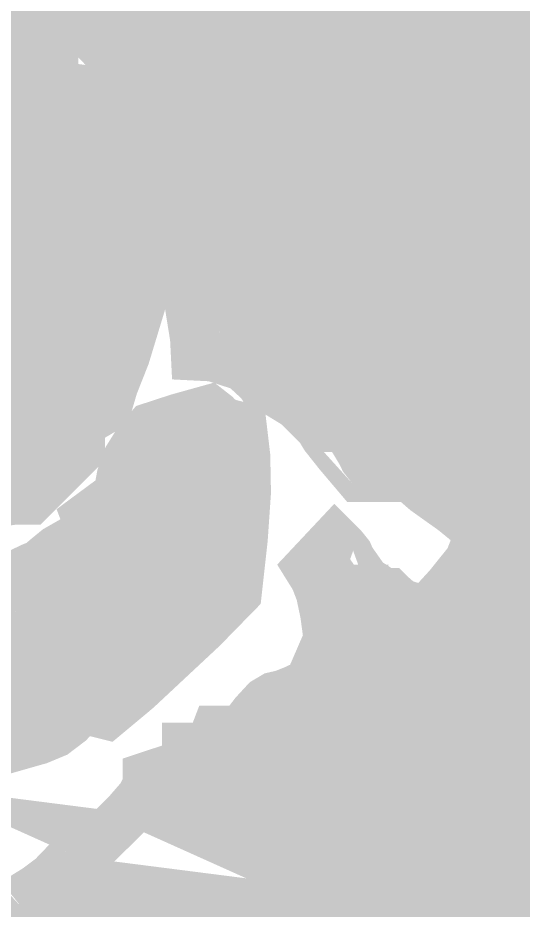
# Model space of a CAD drawing. Header units: millimetres. Extents: x -5.5 to 30.4, y -4.5 to 37.3.
# Drawn here: x 21.047 to 23.62, y 1.07 to 5.607 of the extents above; entities that cross this region are included whole.
import ezdxf

# ---------------------------------------------------------------- set-up
doc = ezdxf.new("R2010")
doc.units = ezdxf.units.MM
doc.layers.add('Bottom Silkscreen Layer', color=7, linetype='Continuous', true_color=0x66cc33)

msp = doc.modelspace()

# ---------------------------------------------------------------- hatches: boundary and pattern name
at = {"layer": 'Bottom Silkscreen Layer'}
for points in [[(23.38219456438913, 7.796189992379985), (23.453832232664467, 7.765020955041911), (23.548844297688593, 7.737414274828551), (23.64817437134874, 7.706276987553976), (23.73022606045212, 7.666624333248667), (23.800000000000004, 7.620904241808485), (23.800000000000004, 7.565887731775464), (23.800000000000004, 7.510871221742445), (23.744577089154177, 7.540538481076964), (23.698571247142496, 7.561144272288546), (23.66578613157227, 7.569062738125477), (23.672428244856494, 7.555686436372874), (23.72120904241809, 7.5251460502921015), (23.800000000000004, 7.48242316484633), (23.800000000000004, 4.964211328422658), (23.800000000000004, 2.4460248920497842), (23.764185928371855, 2.4315722631445267), (23.728371856743717, 2.4171196342392687), (23.764185928371855, 2.41485902971806), (23.800000000000004, 2.4125984251968506), (23.800000000000004, 1.548996697993396), (23.800000000000004, 0.6853949707899415), (23.749860299720602, 0.6473456946913893), (23.699720599441196, 0.609271018542037), (22.143357886715773, 0.6083566167132334), (20.58699517399035, 0.6074422148844295), (20.77653035306071, 0.7942087884175767), (20.966065532131065, 0.9809753619507238), (20.94823469646939, 1.016281432562865), (20.948809372618747, 1.0249841249682499), (20.975234950469904, 0.9963677927355853), (21.020040640081284, 0.9411480822961645), (21.03820167640335, 1.032029464058928), (21.05638811277623, 1.1229362458724914), (21.145948691897384, 1.1785877571755143), (21.221593218186435, 1.235252095504191), (21.27767335534671, 1.2933451866903733), (21.31716408432817, 1.3350679451358904), (21.352959105918213, 1.3524257048514097), (21.386169672339342, 1.364233553467107), (21.419456438912878, 1.3926339852679706), (21.452832105664214, 1.4328168656337312), (21.415798831597662, 1.4494284988569979), (21.378790957581916, 1.466040132080264), (21.436093472186947, 1.458724917449835), (21.493421386842773, 1.4513843027686055), (21.600863601727205, 1.557251714503429), (21.67674942849886, 1.6446596393192785), (21.708305816611634, 1.7061214122428243), (21.708305816611634, 1.7491490982981965), (21.808585217170435, 1.782245364490729), (21.90889001778003, 1.8153416306832613), (21.90889001778003, 1.8560833121666243), (21.90889001778003, 1.8968503937007875), (21.967081534163068, 1.8968503937007875), (22.013042926085852, 1.9094710439420879), (22.041783083566173, 1.9398272796545597), (22.058267716535436, 1.9828041656083313), (22.12255524511049, 1.9828041656083313), (22.18684277368555, 1.9828041656083313), (22.25273050546101, 2.068757937515875), (22.308940817881638, 2.1294831089662183), (22.351587503175008, 2.1547371094742194), (22.396358267716536, 2.1648685547371094), (22.45768351536703, 2.1892303784607567), (22.530810261620527, 2.223749047498095), (22.579781559563116, 2.3368046736093473), (22.628752857505713, 2.4498348996697996), (22.611557023114052, 2.576631953263907), (22.589519304038607, 2.6820358140716283), (22.56068072136144, 2.75737871475743), (22.526974853949707, 2.8113284226568456), (22.594005588011175, 2.882651765303531), (22.661010922021845, 2.953975107950216), (22.700406400812803, 2.9145542291084587), (22.728517907035812, 2.8798164846329692), (22.74074168148336, 2.8516129032258064), (22.815995681991364, 2.7447072644145285), (22.91003302006604, 2.6837693675387357), (22.935820421640845, 2.683496316992634), (22.960121920243846, 2.659563119126239), (22.998723647447296, 2.6279178308356617), (23.058851917703834, 2.609093218186436), (23.134315468630934, 2.599390398780798), (23.23931927863856, 2.713741427482855), (23.34579629159259, 2.8460927578105157), (23.385064770129546, 2.9462185674371346), (23.358020066040137, 3.0274134017018035), (23.265557531115064, 3.1029718059436124), (23.124035988696978, 3.203636572898146), (22.974234823469647, 3.333797942595885), (22.825448072771145, 3.484709566294133), (22.686969773939552, 3.6476250952501914), (22.54655829311659, 3.8174276098552196), (22.4488950977902, 3.9198120396240794), (22.366030607061216, 4.004527559055118), (22.261239522479045, 4.131800863601728), (22.138503302006608, 4.279359283718569), (22.01254762509525, 4.412801625603252), (21.90569596139192, 4.531035687071375), (21.82882905765812, 4.642011684023369), (21.707696215392435, 4.862458724917452), (21.59158940817882, 5.075733426466853), (21.56522733045466, 5.168859537719077), (21.54818707137414, 5.2149796799593595), (21.507467614935226, 5.257708915417831), (21.406254762509526, 5.352667005334012), (21.243738887477775, 5.524358648717299), (21.06830073660148, 5.706267462534926), (20.93599187198374, 5.825730251460504), (20.830562611125227, 5.913360426720855), (20.719761239522484, 6.018669037338075), (20.628311531623066, 6.102076454152909), (20.569342138684284, 6.137058674117349), (20.533528067056135, 6.137541275082551), (20.533528067056135, 6.055092710185421), (20.533528067056135, 5.9726441452882915), (20.578587757175516, 5.935229870459742), (20.62651130302261, 5.8787814325628664), (20.678435356870718, 5.795605791211584), (20.739328803657607, 5.706591313182627), (20.808813817627634, 5.636093472186946), (20.921819437388876, 5.54599790449581), (21.016789433578868, 5.462045974091949), (21.082212820675643, 5.395077152654306), (21.10657861315723, 5.355930911861825), (21.134566294132593, 5.308788417576836), (21.20185420370841, 5.237490474980951), (21.304364046228095, 5.126689500254002), (21.403435356870713, 4.995259715519432), (21.47818929387859, 4.873597837820676), (21.50774701549403, 4.792100584201169), (21.540211455422913, 4.6665322580645165), (21.593649987299976, 4.590246380492761), (21.608464566929133, 4.560712471424944), (21.61684023368047, 4.489687579375159), (21.628184531369065, 4.402473329946661), (21.650139700279407, 4.333985267970537), (21.673618872237746, 4.154622809245619), (21.592913385826776, 3.889077978155957), (21.53276606553213, 3.7370332740665484), (21.50774701549403, 3.6519685039370087), (21.486693548387098, 3.617599060198121), (21.436093472186947, 3.58740157480315), (21.36446532893066, 3.5601473202946408), (21.36446532893066, 3.4855473710947424), (21.36446532893066, 3.4109474218948437), (21.237795275590557, 3.2842773685547373), (21.111125222250447, 3.157581915163831), (21.03004826009652, 3.1572009144018294), (20.88399479298959, 3.1384588519177044), (20.820066040132087, 3.0969519939039882), (20.758890017780043, 3.012836550673102), (20.624333248666503, 2.9303784607569217), (20.550263525527054, 2.887496824993651), (20.502768605537216, 2.8384810769621542), (20.473031496062998, 2.8007747015494036), (20.44165608331217, 2.7850901701803408), (20.40411798323597, 2.771926593853188), (20.35958851917704, 2.7402844805689615), (20.162814325628656, 2.6572866395732793), (19.912700025400053, 2.6135128270256547), (19.845418465836936, 2.603679832359665), (19.811074422148852, 2.580492760985522), (19.8001778003556, 2.5478282956565916), (19.63675387350775, 2.5682245364490734), (19.473355346710694, 2.588646177292355), (19.473355346710694, 2.6305308610617226), (19.448104521209043, 2.6847980695961398), (19.387401574803153, 2.756438912877826), (19.32667640335281, 2.8244919989839983), (19.301422402844807, 2.8701041402082805), (19.260020320040642, 2.8986379222758445), (19.20421640843282, 2.854381508763018), (19.187754000508008, 2.7357823215646437), (19.215468630937263, 2.6704851409702823), (19.24270383540767, 2.606696088392177), (19.19598679197359, 2.503683007366015), (19.147853695707393, 2.4555753111506227), (18.78768097536195, 2.454381508763018), (18.427508255016516, 2.4531623063246126), (18.391694183388367, 2.4793751587503174), (18.355880111760225, 2.5055880111760227), (18.355880111760225, 2.6310134620269245), (18.349450723901448, 2.7195961391922783), (18.334010668021342, 2.756438912877826), (18.310264795529594, 2.7743300736601477), (18.283870967741937, 2.8173482346964698), (18.255575311150622, 2.878257556515113), (18.090830581661166, 2.8818389636779274), (17.926060452120904, 2.885394970789942), (17.92562865125731, 2.856743713487427), (17.9251968503937, 2.828092456184913), (17.904140208280417, 2.859766319532639), (17.858477266954537, 2.8878048006096013), (17.778257556515115, 2.910718821437643), (17.673406146812294, 2.92997205994412), (17.584836169672343, 3.0205740411480826), (17.49626619253239, 3.111176022352045), (17.49626619253239, 3.1757937515875034), (17.49626619253239, 3.2404368808737622), (17.41747523495047, 3.278130556261113), (17.338684277368554, 3.3158496316992636), (17.30805181610363, 3.4103124206248414), (17.27889890779782, 3.4759207518415045), (17.25184150368301, 3.5009906019812047), (17.204457708915417, 3.5567786385572777), (17.17978155956312, 3.716332232664466), (17.17216154432309, 3.782550165100331), (17.16134112268225, 3.7807975615951235), (17.14518351536703, 3.7453835407670817), (17.1247396494793, 3.7306578613157226), (17.081946913893827, 3.786706248412497), (17.066471932943866, 3.9417576835153674), (17.066471932943866, 4.062230124460249), (17.121666243332484, 4.062230124460249), (17.15723583947168, 4.0566738633477275), (17.16520193040386, 4.043307086614174), (17.177349504699013, 4.007940690881383), (17.222987045974097, 3.9494284988569976), (17.29245618491237, 3.8744729489458978), (17.33705867411735, 3.8915925831851665), (17.38166116332233, 3.9087122174244353), (17.38166116332233, 3.8606299212598434), (17.38166116332233, 3.8125222250444506), (17.424638049276098, 3.8554991109982226), (17.454994284988572, 3.895374015748032), (17.467614935229875, 3.930886461772924), (17.47476187452375, 3.949333248666498), (17.491948183896373, 3.948234696469393), (17.578552832105665, 4.007813690627382), (17.64742189484379, 4.169215138430277), (17.652809880619763, 4.247329819659639), (17.641910083820168, 4.287934975869953), (17.610744221488442, 4.338017526035053), (17.567462534925074, 4.438887477774956), (17.516033782067563, 4.548676022352046), (17.46532893065786, 4.620193040386081), (17.424907924815855, 4.680524511049023), (17.398221996443997, 4.763449326898654), (17.381330962661924, 4.862458724917452), (17.431648463296927, 4.919964439928881), (17.481940563881132, 4.97744475488951), (17.696850393700785, 5.027686055372111), (18.151460502921008, 5.108128016256034), (18.39118618237237, 5.138328676657355), (18.44211328422657, 5.083642367284736), (18.491608458216923, 5.018907162814326), (18.53906527813056, 4.939979679959361), (18.585090170180344, 4.850977901955805), (18.585090170180344, 4.722961645923292), (18.602749555499113, 4.555019685039371), (18.661214122428248, 4.504292608585217), (18.779003683007367, 4.464354203708407), (18.896316992633988, 4.401955803911608), (18.91455740411481, 4.3424593599187205), (18.943865887731775, 4.212192024384049), (18.97413520764542, 4.083235569596139), (19.00887414274829, 3.96492570485141), (19.044960868046736, 3.8667945929641863), (19.079273558547122, 3.798374396748794), (19.175590551181102, 3.753352806705614), (19.378587757175517, 3.7153416306832616), (19.433547117094236, 3.7032067564135134), (19.477419354838712, 3.6851663703327406), (19.520116840233683, 3.6671672593345184), (19.572186944373893, 3.655168910337821), (19.723114046228094, 3.6286258572517145), (19.815316230632465, 3.6098298196596397), (19.83462026924054, 3.548463296926595), (19.87233616967234, 3.475854076708154), (19.93586487172974, 3.3874523749047496), (19.993697612395223, 3.297945770891542), (20.017754635509274, 3.222707645415291), (20.017754635509274, 3.157581915163831), (20.100228600457203, 3.157581915163831), (20.168932562865127, 3.170215265430531), (20.218338836677678, 3.2005842011684025), (20.253987807975616, 3.230930911861824), (20.28963677927356, 3.2435610871221745), (20.361607823215646, 3.287747650495301), (20.48463296926594, 3.3939801879603757), (20.70071755143511, 3.586712598425197), (20.763375508001022, 3.6307924022098046), (20.80170180340361, 3.644704089408179), (20.927451104902207, 3.720577216154433), (21.02062484124968, 3.8229870459740924), (21.03212788925578, 3.8589439928879865), (21.05976631953264, 3.9003302006604015), (21.092125984251968, 3.9745396240792483), (21.114960629921256, 4.089458978917958), (21.130988061976126, 4.233375666751334), (21.076454152908312, 4.304368808737618), (21.037741300482608, 4.364468503937008), (21.02125984251969, 4.409271018542038), (20.99767272034544, 4.435883921767845), (20.941833883667773, 4.45224790449581), (20.886188722377447, 4.468465836931674), (20.863042926085853, 4.49474218948438), (20.85672783845568, 4.52466662433325), (20.84155448310897, 4.549657099314199), (20.826403352806707, 4.578171831343663), (20.82016764033528, 4.616535433070867), (20.69853632207265, 4.767627635255272), (20.528041656083317, 4.876352552705106), (20.488544577089158, 4.885204470408942), (20.46162052324105, 4.905867411734824), (20.321263017526032, 4.983378841757683), (20.103276606553216, 5.020066040132081), (19.966573533147066, 5.020066040132081), (19.798755397510796, 4.920218440436882), (19.54201168402337, 4.778308356616714), (19.46514795529591, 4.72716852933706), (19.405257810515618, 4.663246126492253), (19.357429514859035, 4.590246380492761), (19.300762001524006, 4.590246380492761), (19.26002032004064, 4.5965646431292875), (19.241605283210568, 4.611760223520448), (19.228702057404114, 4.768072136144273), (19.218313436626875, 4.902870205740411), (19.324333248666502, 4.985953771907544), (19.424476123952253, 5.052870205740413), (19.51633223266447, 5.097078994157989), (19.602286004572015, 5.125120650241301), (19.60495300990602, 5.208686817373636), (19.59529781559563, 5.290859156718314), (19.568402336804674, 5.371069342138685), (19.52918465836932, 5.4498602997206), (19.465455930911865, 5.449453898907798), (19.403606807213617, 5.444631064262128), (19.34442468884938, 5.433578867157735), (19.28709677419355, 5.418059436118873), (19.232105664211332, 5.304495808991619), (19.13948437896876, 5.16747523495047), (18.969519939039877, 5.123799847599696), (18.823825247650497, 5.105308610617222), (18.640005080010166, 5.280746761493524), (18.474977774955555, 5.428971932943867), (18.33637287274575, 5.538963677927356), (18.216611633223273, 5.621767843535688), (18.116535433070872, 5.621767843535688), (18.01643383286767, 5.621767843535688), (17.927889255778513, 5.533223266446534), (17.85494665989332, 5.468834137668276), (17.803911607823217, 5.438354076708155), (17.645986791973588, 5.385671196342392), (17.422225044450087, 5.260198120396242), (17.219253238506482, 5.134671069342139), (17.11016002032004, 5.134671069342139), (17.001041402082805, 5.134671069342139), (16.91572263144527, 5.223952247904497), (16.830403860807724, 5.313233426466853), (16.80807721615443, 5.277089154178309), (16.785725171450345, 5.240944881889765), (16.742214884429767, 5.257632715265432), (16.698729997459996, 5.274320548641098), (16.68221996443993, 5.231343662687326), (16.665735331470664, 5.188341376682755), (16.634188468376937, 5.207848615697232), (16.60261620523241, 5.2273558547117105), (16.615875031750065, 5.296647193294388), (16.629108458216923, 5.365938531877064), (16.579349758699518, 5.392557785115571), (16.54010033020066, 5.40725171450343), (16.51559563119126, 5.405181610363222), (16.495043815087634, 5.408108966217933), (16.465328930657858, 5.43484886969774), (16.429083058166118, 5.478511557023115), (16.459258318516643, 5.478511557023115), (16.489408178816362, 5.478511557023115), (16.465125730251465, 5.563220726441454), (16.455791211582426, 5.698549022098045), (16.496748793497588, 5.765049530099062), (16.514747904495813, 5.7797752095504205), (16.522479044958093, 5.815189230378461), (16.573136271272542, 6.006902463804928), (16.665303530607062, 6.180518161036323), (16.708435991871987, 6.243691262382526), (16.737566675133355, 6.315113030226061), (16.77135191770384, 6.382956565913132), (16.825654051308106, 6.437541275082551), (16.8743205486411, 6.481007112014224), (16.89456438912878, 6.52207264414529), (16.964001778003556, 6.620231140462282), (17.13093726187453, 6.800914401828805), (17.367335534671074, 7.040335280670562), (17.532791465582935, 7.13728727457455), (17.69784417068834, 7.21708470916942), (17.862306324612653, 7.2728219456438925), (18.036316913258833, 7.2987950850901715), (18.242243459486925, 7.310699771399544), (18.421352314579632, 7.3072406019812055), (18.514909829819665, 7.28712217424435), (18.56699898399797, 7.258820167640336), (18.654025908051818, 7.226136652273306), (18.76593853187706, 7.190322580645162), (18.89758699517399, 7.054787909575821), (19.011598298196596, 6.952667005334011), (19.100863601727205, 6.897485394970791), (19.164071628143258, 6.87218059436119), (19.215468630937263, 6.841884683769369), (19.27739395478791, 6.801765303530607), (19.36591313182626, 6.752806705613413), (19.441789433578872, 6.70729298958598), (19.473355346710694, 6.675438150876303), (19.485328295656593, 6.65979171958344), (19.51412242824486, 6.653289306578615), (19.6233426466853, 6.611207772415546), (19.828727457454917, 6.510033020066041), (19.999544386588774, 6.427787258699518), (20.13160401320803, 6.378781432562866), (20.216791021082045, 6.36534679006858), (20.24699009398019, 6.38981457962916), (20.19176085852172, 6.4624206248412515), (20.05897891795784, 6.6045974091948185), (19.870993141986286, 6.796342392684786), (19.888747777495556, 6.825095250190502), (20.01793878587758, 6.851485902971807), (20.232664465328934, 6.796570993141988), (20.396148717297443, 6.7415100330200675), (20.250088900177804, 6.825933451866905), (20.125422275844556, 6.891821183642368), (20.08288036576073, 6.928524257048516), (20.10958216916434, 6.931727838455679), (20.15140970281941, 6.917043434086869), (20.23485204470409, 6.892516510033021), (20.36159512319025, 6.872085344170689), (20.510779146558292, 6.848110871221743), (20.648133096266193, 6.815087630175262), (20.7869094488189, 6.781372237744477), (20.939497078994158, 6.755676911353824), (21.101930403860806, 6.735712471424945), (21.22026924053848, 6.796088392176786), (21.308537592075186, 6.850965201930405), (21.354610109220218, 6.898145796291594), (21.37638747777496, 6.927587630175261), (21.40629921259843, 6.939827279654561), (21.485356870713744, 6.981696088392178), (21.625298450596905, 7.08237236474473), (21.792519685039373, 7.20217805435611), (21.937185674371346, 7.290093980187961), (22.04493268986538, 7.3509461518923045), (22.123418846837694, 7.405664211328423), (22.246695612141227, 7.507876397002795), (22.362547625095253, 7.588652527305056), (22.495030321310644, 7.66301831978664), (22.668199136398275, 7.745999491998985), (22.811455422910846, 7.811607823215647), (23.069342138684277, 7.820726441452884), (23.327228854457708, 7.829845059690119)], [(21.45996951993904, 5.230175260350522), (21.47321247142494, 5.203362331724664), (21.478206756413513, 5.1657099314198645), (21.47734315468631, 5.1203454406908815), (21.44693929387859, 5.172644145288291), (21.428775082550167, 5.234423418846838)], [(21.963627127254256, 4.4040132080264165), (22.07963233426467, 4.292700660401321), (22.143459486918974, 4.2464058928117865), (22.157092964185928, 4.2379826009652035), (22.15240030480061, 4.217729235458472), (22.164039878079755, 4.174320548641098), (22.21694183388367, 4.110261620523242), (22.34605346710693, 3.9560864871729753), (22.409575819151637, 3.831800863601728), (22.42766700533401, 3.803403606807214), (22.47010414020828, 3.774168148336297), (22.54597647320295, 3.708251047752096), (22.655638811277626, 3.5888747777495555), (22.754290227330454, 3.467764954279909), (22.79712979425959, 3.396647193294387), (22.811058547117092, 3.36738315976632), (22.84455168910338, 3.3246126492252985), (22.89197358394717, 3.2722123444246893), (22.83738887477775, 3.2723393446786897), (22.782804165608333, 3.2724917449834905), (22.682524765049532, 3.3906273812547627), (22.612077724155444, 3.479298958597918), (22.583540767081534, 3.526593853187707), (22.46921196342393, 3.640255905511811), (22.321640843281685, 3.7306578613157226), (22.293205486410972, 3.738103251206503), (22.28138176276353, 3.7560071120142244), (22.195478790957583, 3.8357251714503433), (22.041376682753363, 3.885496570993142), (21.953517907035813, 3.8899161798323596), (21.948945897891793, 3.9809753619507244), (21.919196088392177, 4.165395605791213), (21.851765303530605, 4.289408178816358), (21.808616967233935, 4.361426847853696), (21.779070358140714, 4.454152908305817), (21.75923291846584, 4.561595123190247), (21.78483616967234, 4.561595123190247), (21.84792354584709, 4.515303530607062)], [(22.05214630429261, 3.5879349758699517), (22.07209169418339, 3.563090551181103), (22.120040640081285, 3.5427990855981717), (22.187934975869958, 3.5257556515113038), (22.20541021082042, 3.378232156464313), (22.20883286766574, 3.1938754127508258), (22.192481584963176, 2.9577597155194315), (22.162103124206247, 2.6848107696215395), (21.985344170688343, 2.5043688087376177), (21.653238506477013, 2.1944881889763783), (21.497891795783595, 2.06502413004826), (21.435636271272546, 2.080645161290323), (21.373380746761494, 2.096266192532385), (21.308026416052837, 2.026695453390907), (21.235563246126492, 1.9718440436880877), (21.153136906273815, 1.9376428752857509), (20.891694183388367, 1.8631191262382525), (20.719761239522484, 1.808077216154432), (20.512141224282455, 1.8023114046228095), (20.365471805943617, 1.793021336042672), (20.30439420878842, 1.7787401574803152), (20.26945326390653, 1.7605727711455423), (20.18557277114554, 1.7419100838201678), (20.066852933705867, 1.722936245872492), (20.01254762509525, 1.781229362458725), (19.958216916433837, 1.8395478790957582), (19.9999237998476, 1.8395478790957582), (20.033201041402084, 1.8500635001270003), (20.054610109220224, 1.8753619507239012), (20.067589535179074, 1.911176022352045), (20.128244856489715, 1.8753619507239012), (20.20434340868682, 1.8439389128778259), (20.218338836677678, 1.9091186182372366), (20.229848234696473, 1.9697802895605794), (20.257531115062235, 2.017907035814072), (20.290716281432566, 2.062912750825502), (20.315443230886462, 2.1160528321056638), (20.33413766827534, 2.1749809499619), (20.462484124968253, 2.240995681991364), (20.590830581661166, 2.3070104140208283), (20.590830581661166, 2.3565151130302264), (20.613976377952756, 2.4066325882651767), (20.669621539243078, 2.4576073152146307), (20.740614681229363, 2.513522352044704), (20.800635001270006, 2.5755143510287026), (20.849539624079252, 2.62235204470409), (20.89377698755398, 2.6418338836677675), (20.922653670307344, 2.6502540005080015), (20.934671069342144, 2.6704851409702823), (20.945434340868683, 2.6907258064516135), (20.971323342646688, 2.6991363982727967), (21.009347218694437, 2.7159671069342144), (21.049276098552202, 2.756438912877826), (21.088195326390657, 2.796910718821438), (21.123723647447296, 2.813741427482855), (21.15774701549403, 2.8265240030480068), (21.192989585979177, 2.8572517145034295), (21.24724726949454, 2.9016351282702573), (21.326974853949707, 2.9472186944373897), (21.424841249682505, 2.9936499872999747), (21.41130302260605, 3.028956057912116), (21.39773939547879, 3.0642621285242573), (21.477876555753117, 3.1235204470408946), (21.558013716027432, 3.1827533655067315), (21.575971551943102, 3.277622555245111), (21.607559690119384, 3.366856108712218), (21.658293116586236, 3.448183896367793), (21.72263144526289, 3.523876047752096), (21.86385572771146, 3.5699771399542803), (22.019713614427232, 3.6133413766827536)], [(22.73370586741174, 2.613182626365253), (22.74492951485903, 2.5524796799593603), (22.75415290830582, 2.527228854457709), (22.763385826771657, 2.5524796799593603), (22.774599949199903, 2.613182626365253), (22.787198374396752, 2.6991363982727967), (22.75415290830582, 2.6991363982727967), (22.721107442214887, 2.6991363982727967)]]:
    msp.add_hatch(color=256, dxfattribs=at).paths.add_polyline_path(points)

# ---------------------------------------------------------------- linework, layer by layer
at = {"layer": 'Bottom Silkscreen Layer', "const_width": 0.25400050800101603}
for points in [[(20.77653035306071, 0.7942087884175767), (20.966065532131065, 0.9809753619507238), (20.94823469646939, 1.016281432562865), (20.948809372618747, 1.0249841249682499), (20.975234950469904, 0.9963677927355853), (21.020040640081284, 0.9411480822961645), (21.03820167640335, 1.032029464058928), (21.05638811277623, 1.1229362458724914), (21.145948691897384, 1.1785877571755143), (21.221593218186435, 1.235252095504191), (21.27767335534671, 1.2933451866903733), (21.31716408432817, 1.3350679451358904), (21.352959105918213, 1.3524257048514097), (21.386169672339342, 1.364233553467107), (21.419456438912878, 1.3926339852679706), (21.452832105664214, 1.4328168656337312), (21.415798831597662, 1.4494284988569979), (21.378790957581916, 1.466040132080264), (21.436093472186947, 1.458724917449835), (21.493421386842773, 1.4513843027686055), (21.600863601727205, 1.557251714503429), (21.67674942849886, 1.6446596393192785), (21.708305816611634, 1.7061214122428243), (21.708305816611634, 1.7491490982981965), (21.808585217170435, 1.782245364490729), (21.90889001778003, 1.8153416306832613), (21.90889001778003, 1.8560833121666243), (21.90889001778003, 1.8968503937007875), (21.967081534163068, 1.8968503937007875), (22.013042926085852, 1.9094710439420879), (22.041783083566173, 1.9398272796545597), (22.058267716535436, 1.9828041656083313), (22.12255524511049, 1.9828041656083313), (22.18684277368555, 1.9828041656083313), (22.25273050546101, 2.068757937515875), (22.308940817881638, 2.1294831089662183), (22.351587503175008, 2.1547371094742194), (22.396358267716536, 2.1648685547371094), (22.45768351536703, 2.1892303784607567), (22.530810261620527, 2.223749047498095), (22.579781559563116, 2.3368046736093473), (22.628752857505713, 2.4498348996697996), (22.611557023114052, 2.576631953263907), (22.589519304038607, 2.6820358140716283), (22.56068072136144, 2.75737871475743), (22.526974853949707, 2.8113284226568456), (22.594005588011175, 2.882651765303531), (22.661010922021845, 2.953975107950216), (22.700406400812803, 2.9145542291084587), (22.728517907035812, 2.8798164846329692), (22.74074168148336, 2.8516129032258064), (22.815995681991364, 2.7447072644145285), (22.91003302006604, 2.6837693675387357), (22.935820421640845, 2.683496316992634), (22.960121920243846, 2.659563119126239), (22.998723647447296, 2.6279178308356617), (23.058851917703834, 2.609093218186436), (23.134315468630934, 2.599390398780798), (23.23931927863856, 2.713741427482855), (23.34579629159259, 2.8460927578105157), (23.385064770129546, 2.9462185674371346), (23.358020066040137, 3.0274134017018035), (23.265557531115064, 3.1029718059436124), (23.124035988696978, 3.203636572898146), (22.974234823469647, 3.333797942595885), (22.825448072771145, 3.484709566294133), (22.686969773939552, 3.6476250952501914), (22.54655829311659, 3.8174276098552196), (22.4488950977902, 3.9198120396240794), (22.366030607061216, 4.004527559055118), (22.261239522479045, 4.131800863601728), (22.138503302006608, 4.279359283718569), (22.01254762509525, 4.412801625603252), (21.90569596139192, 4.531035687071375), (21.82882905765812, 4.642011684023369), (21.707696215392435, 4.862458724917452), (21.59158940817882, 5.075733426466853), (21.56522733045466, 5.168859537719077), (21.54818707137414, 5.2149796799593595), (21.507467614935226, 5.257708915417831), (21.406254762509526, 5.352667005334012), (21.243738887477775, 5.524358648717299), (21.06830073660148, 5.706267462534926), (20.93599187198374, 5.825730251460504)], [(20.808813817627634, 5.636093472186946), (20.921819437388876, 5.54599790449581), (21.016789433578868, 5.462045974091949), (21.082212820675643, 5.395077152654306), (21.10657861315723, 5.355930911861825), (21.134566294132593, 5.308788417576836), (21.20185420370841, 5.237490474980951), (21.304364046228095, 5.126689500254002), (21.403435356870713, 4.995259715519432), (21.47818929387859, 4.873597837820676), (21.50774701549403, 4.792100584201169), (21.540211455422913, 4.6665322580645165), (21.593649987299976, 4.590246380492761), (21.608464566929133, 4.560712471424944), (21.61684023368047, 4.489687579375159), (21.628184531369065, 4.402473329946661), (21.650139700279407, 4.333985267970537), (21.673618872237746, 4.154622809245619), (21.592913385826776, 3.889077978155957), (21.53276606553213, 3.7370332740665484), (21.50774701549403, 3.6519685039370087), (21.486693548387098, 3.617599060198121), (21.436093472186947, 3.58740157480315), (21.36446532893066, 3.5601473202946408), (21.36446532893066, 3.4855473710947424), (21.36446532893066, 3.4109474218948437), (21.237795275590557, 3.2842773685547373), (21.111125222250447, 3.157581915163831), (21.03004826009652, 3.1572009144018294), (20.88399479298959, 3.1384588519177044)], [(20.80170180340361, 3.644704089408179), (20.927451104902207, 3.720577216154433), (21.02062484124968, 3.8229870459740924), (21.03212788925578, 3.8589439928879865), (21.05976631953264, 3.9003302006604015), (21.092125984251968, 3.9745396240792483), (21.114960629921256, 4.089458978917958), (21.130988061976126, 4.233375666751334), (21.076454152908312, 4.304368808737618), (21.037741300482608, 4.364468503937008), (21.02125984251969, 4.409271018542038), (20.99767272034544, 4.435883921767845), (20.941833883667773, 4.45224790449581), (20.886188722377447, 4.468465836931674)], [(20.89377698755398, 2.6418338836677675), (20.922653670307344, 2.6502540005080015), (20.934671069342144, 2.6704851409702823), (20.945434340868683, 2.6907258064516135), (20.971323342646688, 2.6991363982727967), (21.009347218694437, 2.7159671069342144), (21.049276098552202, 2.756438912877826), (21.088195326390657, 2.796910718821438), (21.123723647447296, 2.813741427482855), (21.15774701549403, 2.8265240030480068), (21.192989585979177, 2.8572517145034295), (21.24724726949454, 2.9016351282702573), (21.326974853949707, 2.9472186944373897), (21.424841249682505, 2.9936499872999747), (21.41130302260605, 3.028956057912116), (21.39773939547879, 3.0642621285242573), (21.477876555753117, 3.1235204470408946), (21.558013716027432, 3.1827533655067315), (21.575971551943102, 3.277622555245111), (21.607559690119384, 3.366856108712218), (21.658293116586236, 3.448183896367793), (21.72263144526289, 3.523876047752096), (21.86385572771146, 3.5699771399542803), (22.019713614427232, 3.6133413766827536), (22.05214630429261, 3.5879349758699517), (22.07209169418339, 3.563090551181103), (22.120040640081285, 3.5427990855981717), (22.187934975869958, 3.5257556515113038), (22.20541021082042, 3.378232156464313), (22.20883286766574, 3.1938754127508258), (22.192481584963176, 2.9577597155194315), (22.162103124206247, 2.6848107696215395), (21.985344170688343, 2.5043688087376177), (21.653238506477013, 2.1944881889763783), (21.497891795783595, 2.06502413004826), (21.435636271272546, 2.080645161290323), (21.373380746761494, 2.096266192532385), (21.308026416052837, 2.026695453390907), (21.235563246126492, 1.9718440436880877), (21.153136906273815, 1.9376428752857509), (20.891694183388367, 1.8631191262382525)], [(23.764185928371855, 2.4315722631445267), (23.728371856743717, 2.4171196342392687), (23.764185928371855, 2.41485902971806)]]:
    msp.add_lwpolyline(points, dxfattribs=at)
for points in [[(21.45996951993904, 5.230175260350522), (21.47321247142494, 5.203362331724664), (21.478206756413513, 5.1657099314198645), (21.47734315468631, 5.1203454406908815), (21.44693929387859, 5.172644145288291), (21.428775082550167, 5.234423418846838)], [(21.963627127254256, 4.4040132080264165), (22.07963233426467, 4.292700660401321), (22.143459486918974, 4.2464058928117865), (22.157092964185928, 4.2379826009652035), (22.15240030480061, 4.217729235458472), (22.164039878079755, 4.174320548641098), (22.21694183388367, 4.110261620523242), (22.34605346710693, 3.9560864871729753), (22.409575819151637, 3.831800863601728), (22.42766700533401, 3.803403606807214), (22.47010414020828, 3.774168148336297), (22.54597647320295, 3.708251047752096), (22.655638811277626, 3.5888747777495555), (22.754290227330454, 3.467764954279909), (22.79712979425959, 3.396647193294387), (22.811058547117092, 3.36738315976632), (22.84455168910338, 3.3246126492252985), (22.89197358394717, 3.2722123444246893), (22.83738887477775, 3.2723393446786897), (22.782804165608333, 3.2724917449834905), (22.682524765049532, 3.3906273812547627), (22.612077724155444, 3.479298958597918), (22.583540767081534, 3.526593853187707), (22.46921196342393, 3.640255905511811), (22.321640843281685, 3.7306578613157226), (22.293205486410972, 3.738103251206503), (22.28138176276353, 3.7560071120142244), (22.195478790957583, 3.8357251714503433), (22.041376682753363, 3.885496570993142), (21.953517907035813, 3.8899161798323596), (21.948945897891793, 3.9809753619507244), (21.919196088392177, 4.165395605791213), (21.851765303530605, 4.289408178816358), (21.808616967233935, 4.361426847853696), (21.779070358140714, 4.454152908305817), (21.75923291846584, 4.561595123190247), (21.78483616967234, 4.561595123190247), (21.84792354584709, 4.515303530607062)], [(22.73370586741174, 2.613182626365253), (22.74492951485903, 2.5524796799593603), (22.75415290830582, 2.527228854457709), (22.763385826771657, 2.5524796799593603), (22.774599949199903, 2.613182626365253), (22.787198374396752, 2.6991363982727967), (22.75415290830582, 2.6991363982727967), (22.721107442214887, 2.6991363982727967)]]:
    msp.add_lwpolyline(points, close=True, dxfattribs=at)

doc.saveas('drawing.dxf')
